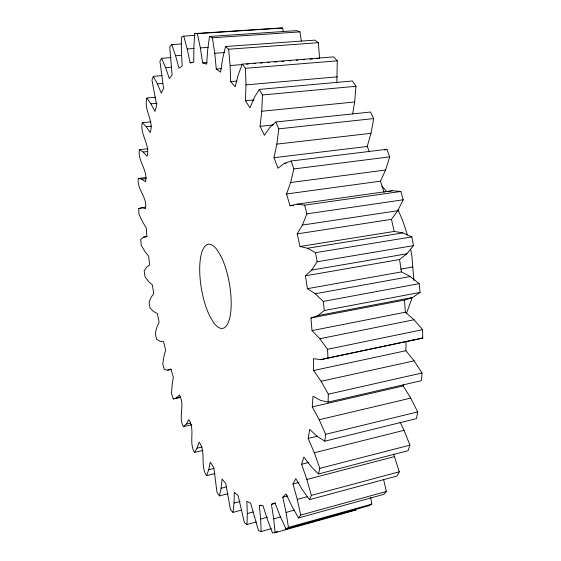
<?xml version="1.0" encoding="UTF-8"?>
<svg xmlns="http://www.w3.org/2000/svg" width="561" height="561" viewBox="0 0 561 561"><rect width="100%" height="100%" fill="white"/><g stroke="black" fill="none" stroke-linecap="round" stroke-linejoin="round"><path stroke-width="0.84" d="M336.845 82.804L337.273 60.847L333.725 56.885L242.303 64.136L238.306 74.69L235.171 86.752L230.69 81.626L230.108 65.539L228.622 49.228L225.522 46.507L222.626 58.758L220.592 72.173L216.273 69.038L214.751 53.288L212.423 37.783L209.498 36.458L207.675 49.866L206.679 64.094L202.633 62.888L200.34 47.916L197.346 33.611L194.667 33.59L193.84 47.65L193.797 62.208L190.123 62.797L187.206 48.954L183.72 36.128L181.343 37.285L181.413 51.556L182.206 66.03L178.973 68.232L175.586 55.77L171.764 44.614L181.294 43.954M146.042 177.507L138.265 178.454C136.625 189.408 147.809 197.563 145.453 208.629L141.933 207.696L138.721 208.531L138.981 214.274L142.55 221.77L146.274 227.955L146.849 236.511L143.595 237.135L140.72 239.456L141.26 245.318L144.913 251.51L148.644 256.272L149.633 264.967L146.694 267.099L144.184 270.844L144.997 276.748L148.672 281.594L152.347 284.904L153.735 293.613L151.154 297.204L149.065 302.309L150.131 308.185L153.777 311.635L157.332 313.466L159.1 322.084L156.926 327.091L155.285 333.493L156.589 339.279L160.151 341.291L163.539 341.607L165.656 350.022L163.938 356.389L162.781 364.026L164.324 369.65L167.739 370.169L171.161 369.482M403.387 384.243L403.191 385.954L410.715 398.107L417.672 411.921L416.465 418.611L324.798 441.184L325.653 434.312L319.188 419.74L312.281 406.872L312.996 396.269L320.569 400.4L328.08 402.111L421.486 380.667L422.019 372.995L414.144 360.835L405.912 350.723L406.059 341.747M241.433 510.138L233.018 512.382L234.049 503.063L234.323 492.313L238.109 495.531L244.365 522.593L247.008 524.5L256.286 521.961M247.008 524.5L247.324 513.532L246.819 501.345L250.634 503.161L258.502 530.615L261.146 531.505L271.215 528.714M352.652 113.953L354.65 101.976L355.969 86.275L352.511 80.966L259.287 89.409L254.203 97.719L249.961 107.88L245.466 100.77L245.963 84.893L245.487 68.295L242.303 64.136M328.08 402.111L328.332 394.18L321.102 381.291L313.634 370.512L313.459 358.689L320.843 359.629L422.77 338.052L422.573 329.672L414.025 319.777L405.351 312.218L404.509 300.072L412.517 297.505L420.105 292.4L419.158 283.656L410.231 276.531L401.417 271.903L307.421 288.684L305.443 275.802L311.628 270.086L317.189 261.77L315.485 252.66L307.547 248.243L299.981 246.489L297.197 233.881L302.414 225.08L306.867 213.867L304.616 205.165L297.035 204.176L290.009 205.796L286.545 193.98L290.647 182.514L293.859 168.945L291.173 161.014L284.231 163.419L277.968 168.258L273.985 157.683L276.875 144.114L278.81 128.841L275.816 121.982L370.498 112.032L373.717 118.574L370.989 133.329L367.217 146.477L369.503 151.919M275.816 121.982L269.729 127.536L264.42 135.264L260.094 126.302L261.763 111.253L262.443 94.977L259.287 89.409M148.111 148.721L139.423 149.675C137.312 161 148.286 170.327 145.509 181.715L141.772 179.176L138.265 178.454M227.871 493.715L219.463 495.882L221.104 488.259L222.065 479.045L225.753 483.491L230.438 509.605L233.018 512.382M150.93 121.821L142.277 122.684C139.535 134.261 150.453 144.619 147.066 156.217L143.174 152.031L139.423 149.675M400.007 421.998L404.046 430.315L409.909 445.139L408.12 450.658L318.452 473.954L319.854 468.337L314.314 452.762L308.164 438.422L309.693 429.396L317.189 436.374L324.798 441.184M214.989 473.589L206.56 475.686L208.72 469.76L210.27 462.138L213.797 467.629L216.995 492.362L219.463 495.882M155.544 97.249L146.891 98.028C143.336 109.654 154.387 120.987 150.194 132.599L146.211 126.73L142.277 122.684M261.146 531.505L260.648 519.002L259.294 505.545L263.032 505.777L267.471 519.654L272.513 532.95L275.1 532.698L273.691 518.827L271.405 504.346L274.96 502.838L280.212 516.316L286.012 528.911L288.445 527.396L286.047 512.431L282.779 497.263L286.026 493.883L292.036 506.513L298.515 517.936L300.71 515.068L297.26 499.381L292.989 483.954L295.801 478.645L302.47 489.914L309.511 499.641L311.362 495.384L306.853 479.466L301.601 464.284L303.838 457.061L311.018 466.436L318.452 473.954M384.089 192.472L380.491 181.161L385.582 170.011L389.713 156.863L386.887 149.289L291.173 161.014M167.739 370.169L170.895 368.942L173.349 377.041L172.129 384.727L171.505 393.534L173.265 398.913L176.47 397.896L179.338 395.098C185.453 404.853 177.907 416.76 183.349 426.662L186.273 424.053L188.776 419.656C195.466 429.502 188.419 442.398 194.478 452.418L197.058 448.176L199.127 442.166C206.518 451.9 199.772 465.749 206.56 475.686M161.996 75.623L153.328 76.331L151.982 80.139L156.701 105.517L154.934 111.401L150.944 103.827L146.891 98.028M406.395 313.648L412.328 297.316M297.197 233.881L391.445 219.351L397.728 210.719L403.198 199.786L400.891 191.462L392.223 190.719L297.035 204.176M393.661 454.165L399.271 471.801L397.006 476.03L309.511 499.641M171.196 57.566L161.617 58.274L159.92 61.345L163.581 88.336L161.316 93.189L157.41 83.919L153.328 76.331M305.443 275.802L399.565 259.533L406.844 253.817L413.492 245.627L411.83 236.903L402.861 232.885L394.229 231.434L299.981 246.489M383.654 479.753L386.354 491.478L383.724 494.374L298.515 517.936M171.764 44.614L169.724 46.801L172.101 74.95L169.338 78.582L165.628 67.671L161.617 58.274M320.843 359.629L327.975 357.988L327.561 349.293L319.812 338.739L312.021 330.604L310.934 317.989L317.849 315.591L324.321 310.535L420.105 292.4M370.702 497.327L371.775 504.122L368.914 505.727L286.012 528.911M384.467 150.032L386.887 149.289M275.037 532.242L277.555 531.54M285.114 529.423L287.632 528.721M296.874 526.134L299.392 525.433M306.951 523.315L309.469 522.607M311.152 522.137L313.669 521.435M317.028 520.496L319.546 519.788M327.105 517.677L329.63 516.969M337.182 514.851L341.383 513.68M347.266 512.032L351.459 510.861M275.1 532.698L356.144 510.005L353.142 510.391M288.445 527.396L371.775 504.122M300.71 515.068L386.354 491.478M286.047 512.431L294.476 510.131M273.691 518.827L280.395 516.99M260.648 519.002L267.387 517.165M271.405 504.346L275.598 503.224M311.362 495.384L399.271 471.801M297.26 499.381L307.337 496.681M247.324 513.532L253.193 511.955M282.779 497.263L287.835 495.917M259.294 505.545L260.984 505.096M234.049 503.063L239.975 501.506M306.853 479.466L394.586 456.577M292.989 483.954L298.915 482.404M319.854 468.337L409.909 445.139M221.104 488.259L226.188 486.962M301.601 464.284L308.396 462.559M314.314 452.762L404.046 430.315M208.72 469.76L213.811 468.512M308.164 438.422L317.519 436.149M325.653 434.312L417.672 411.921M194.478 452.418L202.949 450.406M197.058 448.176L202.128 446.977M319.188 419.74L410.715 398.107M312.281 406.872L403.191 385.954M186.273 424.053L190.537 423.092M183.349 426.662L191.792 424.747M328.332 394.18L422.019 372.995M321.102 381.291L414.144 360.835M388.156 191.596L392.223 190.719M313.634 370.512L405.912 350.723M176.47 397.896L180.733 396.985M173.265 398.913L180.116 397.447M327.975 357.988L422.77 338.052M327.561 349.293L422.573 329.672M319.812 338.739L414.025 319.777M312.021 330.604L405.351 312.218M317.849 315.591L412.517 297.505M310.934 317.989L404.509 300.072M307.421 288.684L315.247 293.754L323.248 301.432L419.158 283.656M315.247 293.754L410.231 276.531M400.764 269.105L412.77 266.98M311.628 270.086L406.844 253.817M317.189 261.77L413.492 245.627M315.485 252.66L411.83 236.903M307.547 248.243L402.861 232.885M302.414 225.08L397.728 210.719M143.595 237.135L147.038 236.63M306.867 213.867L403.198 199.786M304.616 205.165L400.891 191.462M290.009 205.796L293.459 205.312M286.545 193.98L380.491 181.161M141.933 207.696L145.369 207.233M138.721 208.531L141.309 208.18M290.647 182.514L385.582 170.011M293.859 168.945L389.713 156.863M141.772 179.176L146.077 178.65M284.231 163.419L285.963 163.209M273.985 157.683L367.217 146.477M276.875 144.114L370.989 133.329M143.174 152.031L147.501 151.547M278.81 128.841L373.717 118.574M260.094 126.302L273.13 124.921M146.211 126.73L151.442 126.197M261.763 111.253L354.65 101.976M245.466 100.77L254.189 99.942M262.443 94.977L355.969 86.275M150.944 103.827L157.038 103.266M245.963 84.893L337.273 76.843M230.69 81.626L236.798 81.1M157.41 83.919L162.641 83.477M216.273 69.038L221.497 68.617M245.487 68.295L337.273 60.847M165.628 67.671L171.687 67.194M230.108 65.539L242.268 64.571M246.609 64.227L248.348 64.087M253.558 63.674L255.297 63.533M260.507 63.12L262.246 62.979M267.457 62.566L269.189 62.432M274.399 62.019L277.008 61.808M281.349 61.465L283.957 61.254M289.167 60.84L290.907 60.707M296.117 60.293L297.849 60.153M303.059 59.739L304.798 59.599M310.009 59.186L312.617 58.982M316.958 58.632L318.697 58.498M190.123 62.797L191.869 62.657M202.633 62.888L206.981 62.552M175.586 55.77L181.666 55.322M214.751 53.288L224.365 52.573M200.34 47.916L208.166 47.355M187.206 48.954L194.197 48.456M225.522 46.507L314.882 40.133L318.389 42.706L319.567 58.428M228.622 49.228L318.389 42.706M209.498 36.458L296.622 30.645L299.974 31.886L301.306 41.016M212.423 37.783L299.974 31.886M194.667 33.59L279.455 28.071L282.569 28.05L283.277 31.297M197.346 33.611L282.569 28.05M183.72 36.128L195.06 35.378M412.854 339.798L414.537 339.917M391.445 219.351L394.229 231.434M399.565 259.533L401.417 271.903M323.248 301.432L324.321 310.535M413.878 280.577L411.935 256.629A85.062 40.104 80.3 0 0 410.638 249.056M381.76 186.077A85.062 40.104 80.3 0 1 386.424 191.294M397.882 209.779A85.062 40.104 80.3 0 1 407.314 234.961M220.515 255.36L216.385 248.916A42.65 14.221 80.3 0 0 200.074 261.342A42.65 14.221 80.3 0 0 209.632 315.829L213.517 322.47A42.65 14.221 80.3 0 0 230.795 311.544A42.65 14.221 80.3 0 0 220.515 255.36"/></g></svg>
